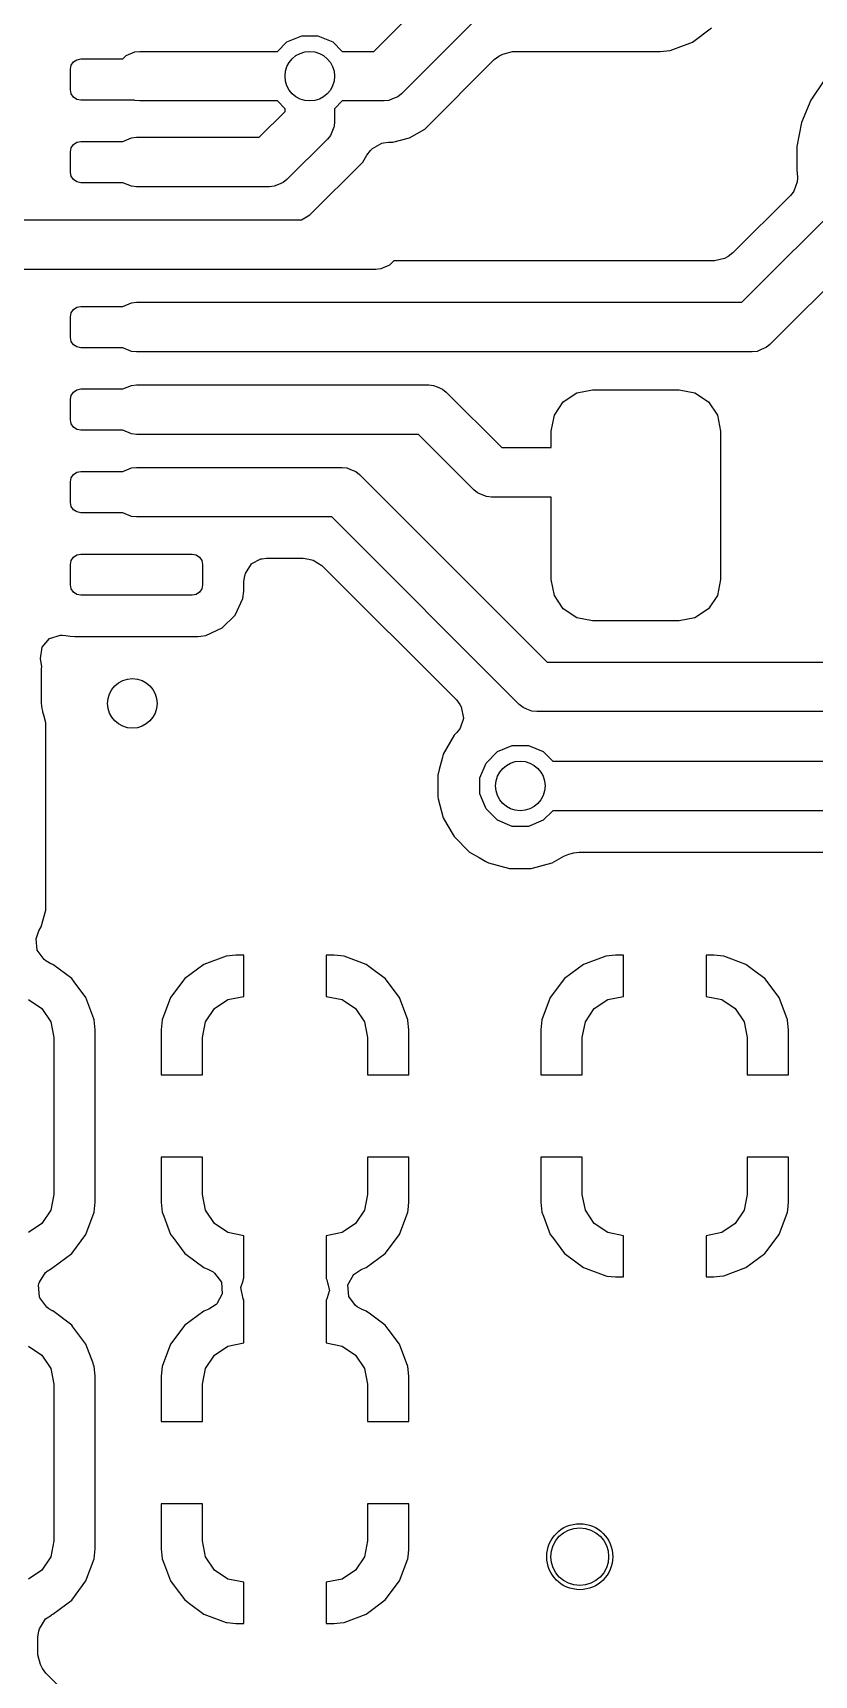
# Model space of a CAD drawing. Header units: inches. Extents: x 0.01 to 5.35, y 0.01 to 3.37.
# Drawn here: x 3.1381 to 3.3244, y 1.2456 to 1.6374 of the extents above; entities that cross this region are included whole.
import ezdxf

# ---------------------------------------------------------------- set-up
doc = ezdxf.new("R2010")
doc.units = ezdxf.units.IN
doc.header["$MEASUREMENT"] = 0
doc.layers.add('BLACK', color=250, linetype='CONTINUOUS')

msp = doc.modelspace()

# ---------------------------------------------------------------- linework, layer by layer
at = {"layer": 'BLACK', "linetype": 'CONTINUOUS'}
for p, q in [((3.21944, 1.63291), (3.23871, 1.65218)), ((3.2464, 1.64317), (3.22607, 1.62283)), ((3.29541, 1.63513), (3.29994, 1.63852)), ((3.19643, 1.63291), (3.1987, 1.63519)), ((3.1987, 1.63519), (3.20225, 1.63666)), ((3.20225, 1.63666), (3.20609, 1.63666)), ((3.20609, 1.63666), (3.20964, 1.63519)), ((3.20964, 1.63519), (3.21192, 1.63291)), ((3.2901, 1.63315), (3.29541, 1.63513)), ((3.14727, 1.62962), (3.14781, 1.63042)), ((3.14781, 1.63042), (3.14861, 1.63095)), ((3.14861, 1.63095), (3.14955, 1.63114)), ((3.14955, 1.63114), (3.15956, 1.63114)), ((3.15956, 1.63114), (3.16034, 1.63192)), ((3.16034, 1.63192), (3.16247, 1.6328)), ((3.16247, 1.6328), (3.16362, 1.63291)), ((3.16362, 1.63291), (3.19643, 1.63291)), ((3.21192, 1.63291), (3.21944, 1.63291)), ((3.23157, 1.61439), (3.24815, 1.63097)), ((3.24815, 1.63097), (3.24926, 1.6318)), ((3.24926, 1.6318), (3.25017, 1.6323)), ((3.25017, 1.6323), (3.25251, 1.63289)), ((3.25251, 1.63289), (3.28775, 1.63289)), ((3.28775, 1.63289), (3.2901, 1.63315)), ((3.28775, 1.63289), (3.28775, 1.63289)), ((3.14709, 1.62868), (3.14727, 1.62962)), ((3.14709, 1.62376), (3.14709, 1.62868)), ((3.32689, 1.62616), (3.32366, 1.62132)), ((3.14727, 1.62282), (3.14709, 1.62376)), ((3.14781, 1.62202), (3.14727, 1.62282)), ((3.14861, 1.62149), (3.14781, 1.62202)), ((3.22517, 1.6221), (3.22392, 1.62158)), ((3.22607, 1.62283), (3.22517, 1.6221)), ((3.14955, 1.6213), (3.14861, 1.62149)), ((3.16227, 1.6213), (3.14955, 1.6213)), ((3.16247, 1.62122), (3.16227, 1.6213)), ((3.16362, 1.6211), (3.16247, 1.62122)), ((3.19643, 1.6211), (3.16362, 1.6211)), ((3.19208, 1.61244), (3.19827, 1.61863)), ((3.19827, 1.61926), (3.19643, 1.6211)), ((3.19827, 1.61863), (3.19827, 1.61926)), ((3.21192, 1.6211), (3.21008, 1.61926)), ((3.21008, 1.61926), (3.21008, 1.61618)), ((3.22189, 1.6211), (3.21192, 1.6211)), ((3.22304, 1.62122), (3.22189, 1.6211)), ((3.22392, 1.62158), (3.22304, 1.62122)), ((3.32366, 1.62132), (3.32143, 1.61594)), ((3.32366, 1.62132), (3.32366, 1.62132)), ((3.32366, 1.62132), (3.32366, 1.62132)), ((3.20989, 1.61486), (3.20908, 1.6129)), ((3.20997, 1.61503), (3.20989, 1.61486)), ((3.21008, 1.61618), (3.20997, 1.61503)), ((3.22798, 1.61231), (3.23157, 1.61439)), ((3.32143, 1.61594), (3.3203, 1.61023)), ((3.32143, 1.61594), (3.32143, 1.61594)), ((3.14727, 1.60994), (3.14781, 1.61074)), ((3.14781, 1.61074), (3.14861, 1.61127)), ((3.14861, 1.61127), (3.14955, 1.61146)), ((3.14955, 1.61146), (3.15958, 1.61146)), ((3.15958, 1.61146), (3.16168, 1.61233)), ((3.16168, 1.61233), (3.16283, 1.61244)), ((3.16283, 1.61244), (3.19208, 1.61244)), ((3.20835, 1.61201), (3.1987, 1.60236)), ((3.20908, 1.6129), (3.20835, 1.61201)), ((3.21916, 1.6098), (3.22138, 1.61101)), ((3.22138, 1.61101), (3.22178, 1.6111)), ((3.22178, 1.6111), (3.22293, 1.61124)), ((3.22293, 1.61124), (3.22397, 1.61124)), ((3.22397, 1.61124), (3.22798, 1.61231)), ((3.22397, 1.61124), (3.22397, 1.61124)), ((3.3203, 1.61023), (3.3203, 1.60441)), ((3.14709, 1.609), (3.14727, 1.60994)), ((3.14709, 1.60407), (3.14709, 1.609)), ((3.20421, 1.59392), (3.21679, 1.6065)), ((3.21679, 1.6065), (3.21777, 1.60819)), ((3.21777, 1.60819), (3.21863, 1.60928)), ((3.21863, 1.60928), (3.21871, 1.60937)), ((3.21871, 1.60937), (3.21916, 1.6098)), ((3.14727, 1.60313), (3.14709, 1.60407)), ((3.14781, 1.60233), (3.14727, 1.60313)), ((3.14861, 1.6018), (3.14781, 1.60233)), ((3.1987, 1.60236), (3.19781, 1.60163)), ((3.3203, 1.60441), (3.32037, 1.60404)), ((3.32037, 1.60404), (3.32044, 1.60265)), ((3.32044, 1.60265), (3.32037, 1.60183)), ((3.14955, 1.60161), (3.14861, 1.6018)), ((3.15958, 1.60161), (3.14955, 1.60161)), ((3.16168, 1.60074), (3.15958, 1.60161)), ((3.16283, 1.60063), (3.16168, 1.60074)), ((3.19453, 1.60063), (3.16283, 1.60063)), ((3.19568, 1.60074), (3.19453, 1.60063)), ((3.19673, 1.60118), (3.19568, 1.60074)), ((3.19781, 1.60163), (3.19673, 1.60118)), ((3.31881, 1.59859), (3.30508, 1.58486)), ((3.31945, 1.59937), (3.31881, 1.59859)), ((3.31959, 1.59959), (3.31945, 1.59937)), ((3.32037, 1.60183), (3.31959, 1.59959)), ((3.30724, 1.57307), (3.3325, 1.59833)), ((3.13232, 1.59276), (3.2022, 1.59276)), ((3.2022, 1.59276), (3.20421, 1.59392)), ((3.34085, 1.58998), (3.31386, 1.56299)), ((3.2242, 1.58293), (3.2232, 1.58194)), ((3.30072, 1.58293), (3.2242, 1.58293)), ((3.30306, 1.58353), (3.30072, 1.58293)), ((3.30397, 1.58403), (3.30306, 1.58353)), ((3.30508, 1.58486), (3.30397, 1.58403)), ((3.21992, 1.58094), (3.13232, 1.58094)), ((3.22107, 1.58106), (3.21992, 1.58094)), ((3.2232, 1.58194), (3.22107, 1.58106)), ((3.14727, 1.57057), (3.14781, 1.57137)), ((3.14781, 1.57137), (3.14861, 1.5719)), ((3.14861, 1.5719), (3.14955, 1.57209)), ((3.14955, 1.57209), (3.15958, 1.57209)), ((3.15958, 1.57209), (3.16168, 1.57296)), ((3.16168, 1.57296), (3.16283, 1.57307)), ((3.16283, 1.57307), (3.30724, 1.57307)), ((3.14709, 1.56963), (3.14727, 1.57057)), ((3.14709, 1.5647), (3.14709, 1.56963)), ((3.14727, 1.56376), (3.14709, 1.5647)), ((3.14781, 1.56296), (3.14727, 1.56376)), ((3.14861, 1.56243), (3.14781, 1.56296)), ((3.14955, 1.56224), (3.14861, 1.56243)), ((3.15958, 1.56224), (3.14955, 1.56224)), ((3.16168, 1.56137), (3.15958, 1.56224)), ((3.16283, 1.56126), (3.16168, 1.56137)), ((3.30969, 1.56126), (3.16283, 1.56126)), ((3.31084, 1.56137), (3.30969, 1.56126)), ((3.31183, 1.56178), (3.31084, 1.56137)), ((3.31297, 1.56226), (3.31183, 1.56178)), ((3.31386, 1.56299), (3.31297, 1.56226)), ((3.14727, 1.55088), (3.14781, 1.55168)), ((3.14781, 1.55168), (3.14861, 1.55221)), ((3.14861, 1.55221), (3.14955, 1.5524)), ((3.14955, 1.5524), (3.15958, 1.5524)), ((3.15958, 1.5524), (3.16168, 1.55327)), ((3.16168, 1.55327), (3.16283, 1.55339)), ((3.16283, 1.55339), (3.23252, 1.55339)), ((3.23252, 1.55339), (3.23367, 1.55327)), ((3.23367, 1.55327), (3.23455, 1.55291)), ((3.23455, 1.55291), (3.2358, 1.55239)), ((3.2358, 1.55239), (3.2367, 1.55166)), ((3.2367, 1.55166), (3.24993, 1.53843)), ((3.26463, 1.54932), (3.26783, 1.55146)), ((3.26783, 1.55146), (3.27159, 1.5522)), ((3.27159, 1.5522), (3.29226, 1.5522)), ((3.29226, 1.5522), (3.29603, 1.55146)), ((3.29603, 1.55146), (3.29922, 1.54932)), ((3.14709, 1.54994), (3.14727, 1.55088)), ((3.14709, 1.54502), (3.14709, 1.54994)), ((3.2625, 1.54613), (3.26463, 1.54932)), ((3.29922, 1.54932), (3.30136, 1.54613)), ((3.14727, 1.54408), (3.14709, 1.54502)), ((3.14781, 1.54328), (3.14727, 1.54408)), ((3.26175, 1.54236), (3.2625, 1.54613)), ((3.30136, 1.54613), (3.30211, 1.54236)), ((3.14861, 1.54275), (3.14781, 1.54328)), ((3.14955, 1.54256), (3.14861, 1.54275)), ((3.15958, 1.54256), (3.14955, 1.54256)), ((3.16168, 1.54169), (3.15958, 1.54256)), ((3.16283, 1.54157), (3.16168, 1.54169)), ((3.23007, 1.54157), (3.16283, 1.54157)), ((3.2433, 1.52834), (3.23007, 1.54157)), ((3.26175, 1.53843), (3.26175, 1.54236)), ((3.30211, 1.54236), (3.30211, 1.50693)), ((3.24993, 1.53843), (3.26175, 1.53843)), ((3.14727, 1.5312), (3.14781, 1.532)), ((3.14781, 1.532), (3.14861, 1.53253)), ((3.14861, 1.53253), (3.14955, 1.53272)), ((3.14955, 1.53272), (3.15958, 1.53272)), ((3.15958, 1.53272), (3.16168, 1.53359)), ((3.16168, 1.53359), (3.16283, 1.5337)), ((3.16283, 1.5337), (3.21185, 1.5337)), ((3.21185, 1.5337), (3.213, 1.53359)), ((3.213, 1.53359), (3.21388, 1.53322)), ((3.21388, 1.53322), (3.21513, 1.53271)), ((3.21513, 1.53271), (3.21603, 1.53197)), ((3.21603, 1.53197), (3.26075, 1.48724)), ((3.14709, 1.53026), (3.14727, 1.5312)), ((3.14709, 1.52533), (3.14709, 1.53026)), ((3.2442, 1.52761), (3.2433, 1.52834)), ((3.14727, 1.52439), (3.14709, 1.52533)), ((3.14781, 1.52359), (3.14727, 1.52439)), ((3.24528, 1.52716), (3.2442, 1.52761)), ((3.24633, 1.52673), (3.24528, 1.52716)), ((3.24748, 1.52661), (3.24633, 1.52673)), ((3.26175, 1.52661), (3.24748, 1.52661)), ((3.26175, 1.50693), (3.26175, 1.52661)), ((3.14861, 1.52306), (3.14781, 1.52359)), ((3.14955, 1.52287), (3.14861, 1.52306)), ((3.15958, 1.52287), (3.14955, 1.52287)), ((3.16168, 1.522), (3.15958, 1.52287)), ((3.16283, 1.52189), (3.16168, 1.522)), ((3.2094, 1.52189), (3.16283, 1.52189)), ((3.25413, 1.47716), (3.2094, 1.52189)), ((3.14727, 1.51151), (3.14781, 1.51231)), ((3.14781, 1.51231), (3.14861, 1.51284)), ((3.14861, 1.51284), (3.14955, 1.51303)), ((3.14955, 1.51303), (3.17612, 1.51303)), ((3.17612, 1.51303), (3.17706, 1.51284)), ((3.17706, 1.51284), (3.17786, 1.51231)), ((3.17786, 1.51231), (3.1784, 1.51151)), ((3.14709, 1.51057), (3.14727, 1.51151)), ((3.14709, 1.50565), (3.14709, 1.51057)), ((3.1784, 1.51151), (3.17858, 1.51057)), ((3.17858, 1.51057), (3.17858, 1.50565)), ((3.18872, 1.50808), (3.18882, 1.50841)), ((3.18882, 1.50841), (3.1903, 1.51072)), ((3.1903, 1.51072), (3.19036, 1.51077)), ((3.19036, 1.51077), (3.19252, 1.51185)), ((3.19252, 1.51185), (3.19281, 1.51192)), ((3.19281, 1.51192), (3.19385, 1.51203)), ((3.19385, 1.51203), (3.2026, 1.51203)), ((3.2026, 1.51203), (3.20397, 1.51183)), ((3.20397, 1.51183), (3.20496, 1.51154)), ((3.20496, 1.51154), (3.20704, 1.51031)), ((3.20704, 1.51031), (3.23912, 1.47823)), ((3.14727, 1.50471), (3.14709, 1.50565)), ((3.14781, 1.50391), (3.14727, 1.50471)), ((3.1784, 1.50471), (3.17786, 1.50391)), ((3.17858, 1.50565), (3.1784, 1.50471)), ((3.18844, 1.50644), (3.18864, 1.50782)), ((3.18844, 1.50421), (3.18844, 1.50644)), ((3.18864, 1.50782), (3.18872, 1.50808)), ((3.2625, 1.50316), (3.26175, 1.50693)), ((3.30211, 1.50693), (3.30136, 1.50316)), ((3.14861, 1.50338), (3.14781, 1.50391)), ((3.14955, 1.50319), (3.14861, 1.50338)), ((3.17612, 1.50319), (3.14955, 1.50319)), ((3.17706, 1.50338), (3.17612, 1.50319)), ((3.17786, 1.50391), (3.17706, 1.50338)), ((3.18637, 1.49847), (3.18821, 1.50241)), ((3.18821, 1.50241), (3.18844, 1.50421)), ((3.26463, 1.49997), (3.2625, 1.50316)), ((3.30136, 1.50316), (3.29922, 1.49997)), ((3.1833, 1.4954), (3.18637, 1.49847)), ((3.26783, 1.49784), (3.26463, 1.49997)), ((3.27159, 1.49709), (3.26783, 1.49784)), ((3.29226, 1.49709), (3.27159, 1.49709)), ((3.29603, 1.49784), (3.29226, 1.49709)), ((3.29922, 1.49997), (3.29603, 1.49784)), ((3.14032, 1.4908), (3.1421, 1.49289)), ((3.1421, 1.49289), (3.14474, 1.49369)), ((3.14474, 1.49369), (3.14513, 1.49369)), ((3.14513, 1.49369), (3.1459, 1.49358)), ((3.1459, 1.49358), (3.14591, 1.49362)), ((3.14591, 1.49362), (3.14705, 1.49347)), ((3.14705, 1.49347), (3.1481, 1.49333)), ((3.1481, 1.49333), (3.17757, 1.49333)), ((3.17757, 1.49333), (3.17816, 1.49341)), ((3.17757, 1.49333), (3.17757, 1.49333)), ((3.17816, 1.49341), (3.17936, 1.49356)), ((3.17936, 1.49356), (3.1833, 1.4954)), ((3.13995, 1.48807), (3.14032, 1.4908)), ((3.14024, 1.48616), (3.13995, 1.48807)), ((3.14017, 1.48576), (3.14024, 1.48616)), ((3.14022, 1.48544), (3.14017, 1.48576)), ((3.14022, 1.47742), (3.14022, 1.48544)), ((3.14022, 1.48544), (3.14022, 1.48544)), ((3.26075, 1.48724), (3.45566, 1.48724)), ((3.14026, 1.47678), (3.14022, 1.47742)), ((3.23912, 1.47823), (3.23995, 1.47712)), ((3.23995, 1.47712), (3.24025, 1.47658)), ((3.25503, 1.47643), (3.25413, 1.47716)), ((3.14034, 1.47615), (3.14026, 1.47678)), ((3.14047, 1.47553), (3.14034, 1.47615)), ((3.14049, 1.47543), (3.14047, 1.47553)), ((3.14052, 1.47532), (3.14049, 1.47543)), ((3.14072, 1.47458), (3.14052, 1.47532)), ((3.1412, 1.47278), (3.14072, 1.47458)), ((3.24083, 1.47382), (3.24006, 1.47153)), ((3.24025, 1.47658), (3.24083, 1.47389)), ((3.24083, 1.47389), (3.24083, 1.47382)), ((3.25596, 1.47604), (3.25503, 1.47643)), ((3.25715, 1.47555), (3.25596, 1.47604)), ((3.25831, 1.47543), (3.25715, 1.47555)), ((3.45811, 1.47543), (3.25831, 1.47543)), ((3.1412, 1.42808), (3.1412, 1.47278)), ((3.2386, 1.46982), (3.23601, 1.46532)), ((3.23924, 1.47046), (3.2386, 1.46982)), ((3.2399, 1.47127), (3.23924, 1.47046)), ((3.24006, 1.47153), (3.2399, 1.47127)), ((3.23601, 1.46532), (3.23572, 1.46425)), ((3.23601, 1.46532), (3.23601, 1.46532)), ((3.24619, 1.46318), (3.2489, 1.4659)), ((3.2489, 1.4659), (3.25245, 1.46737)), ((3.25245, 1.46737), (3.25629, 1.46737)), ((3.25629, 1.46737), (3.25984, 1.4659)), ((3.25984, 1.4659), (3.26212, 1.46362)), ((3.23502, 1.46163), (3.23467, 1.46031)), ((3.23503, 1.46167), (3.23502, 1.46163)), ((3.23572, 1.46425), (3.23503, 1.46167)), ((3.24472, 1.45964), (3.24619, 1.46318)), ((3.26212, 1.46362), (3.46763, 1.46362)), ((3.23467, 1.46031), (3.23467, 1.46031)), ((3.23467, 1.46031), (3.23467, 1.45512)), ((3.24472, 1.4558), (3.24472, 1.45964)), ((3.23467, 1.45512), (3.23479, 1.45467)), ((3.23479, 1.45467), (3.23479, 1.45467)), ((3.23479, 1.45467), (3.23601, 1.45011)), ((3.24619, 1.45225), (3.24472, 1.4558)), ((3.23601, 1.45011), (3.23688, 1.4486)), ((3.2489, 1.44953), (3.24619, 1.45225)), ((3.25245, 1.44806), (3.2489, 1.44953)), ((3.25984, 1.44953), (3.25629, 1.44806)), ((3.26212, 1.45181), (3.25984, 1.44953)), ((3.47008, 1.45181), (3.26212, 1.45181)), ((3.23688, 1.4486), (3.23688, 1.4486)), ((3.23688, 1.4486), (3.2386, 1.44562)), ((3.2386, 1.44562), (3.2386, 1.44562)), ((3.2386, 1.44562), (3.2386, 1.44562)), ((3.2386, 1.44562), (3.24227, 1.44195)), ((3.25629, 1.44806), (3.25245, 1.44806)), ((3.24227, 1.44195), (3.24227, 1.44195)), ((3.24227, 1.44195), (3.24227, 1.44195)), ((3.24227, 1.44195), (3.24455, 1.44063)), ((3.26596, 1.44146), (3.26716, 1.44178)), ((3.26716, 1.44178), (3.26842, 1.44195)), ((3.26842, 1.44195), (3.47215, 1.44195)), ((3.24455, 1.44063), (3.24616, 1.4397)), ((3.24616, 1.4397), (3.24676, 1.43935)), ((3.24676, 1.43935), (3.24676, 1.43935)), ((3.24676, 1.43935), (3.25178, 1.43801)), ((3.25178, 1.43801), (3.25178, 1.43801)), ((3.25178, 1.43801), (3.25696, 1.43801)), ((3.25696, 1.43801), (3.26198, 1.43935)), ((3.25696, 1.43801), (3.25696, 1.43801)), ((3.26198, 1.43935), (3.26362, 1.4403)), ((3.26362, 1.4403), (3.26478, 1.44097)), ((3.26478, 1.44097), (3.26596, 1.44146)), ((3.14013, 1.42407), (3.1412, 1.42808)), ((3.13904, 1.42172), (3.13958, 1.42313)), ((3.13958, 1.42313), (3.14013, 1.42407)), ((3.13893, 1.42124), (3.13904, 1.42172)), ((3.13913, 1.4185), (3.13893, 1.42124)), ((3.14078, 1.4163), (3.13913, 1.4185)), ((3.14122, 1.41597), (3.14078, 1.4163)), ((3.14244, 1.4153), (3.14122, 1.41597)), ((3.14285, 1.41515), (3.14244, 1.4153)), ((3.14738, 1.41175), (3.14285, 1.41515)), ((3.14285, 1.41515), (3.14285, 1.41515)), ((3.14285, 1.41515), (3.14285, 1.41515)), ((3.14285, 1.41515), (3.14285, 1.41515)), ((3.14285, 1.41515), (3.14285, 1.41515)), ((3.17889, 1.41513), (3.17436, 1.41174)), ((3.1842, 1.41711), (3.17889, 1.41513)), ((3.17889, 1.41513), (3.17889, 1.41513)), ((3.18654, 1.41736), (3.1842, 1.41711)), ((3.1842, 1.41711), (3.1842, 1.41711)), ((3.18843, 1.41736), (3.18654, 1.41736)), ((3.18843, 1.40752), (3.18843, 1.41736)), ((3.20999, 1.41736), (3.20811, 1.41736)), ((3.20811, 1.41736), (3.20811, 1.40752)), ((3.21234, 1.41711), (3.20999, 1.41736)), ((3.20999, 1.41736), (3.20999, 1.41736)), ((3.21764, 1.41513), (3.21234, 1.41711)), ((3.21234, 1.41711), (3.21234, 1.41711)), ((3.21984, 1.41348), (3.21764, 1.41513)), ((3.21764, 1.41513), (3.21764, 1.41513)), ((3.21764, 1.41513), (3.21764, 1.41513)), ((3.26945, 1.41513), (3.26491, 1.41174)), ((3.27475, 1.41711), (3.26945, 1.41513)), ((3.26945, 1.41513), (3.26945, 1.41513)), ((3.27709, 1.41736), (3.27475, 1.41711)), ((3.27475, 1.41711), (3.27475, 1.41711)), ((3.27898, 1.41736), (3.27709, 1.41736)), ((3.27898, 1.40752), (3.27898, 1.41736)), ((3.30055, 1.41736), (3.29866, 1.41736)), ((3.29866, 1.41736), (3.29866, 1.40752)), ((3.30289, 1.41711), (3.30055, 1.41736)), ((3.30055, 1.41736), (3.30055, 1.41736)), ((3.30484, 1.41638), (3.30289, 1.41711)), ((3.30289, 1.41711), (3.30289, 1.41711)), ((3.30819, 1.41513), (3.30484, 1.41638)), ((3.31039, 1.41348), (3.30819, 1.41513)), ((3.30819, 1.41513), (3.30819, 1.41513)), ((3.14796, 1.41099), (3.14738, 1.41175)), ((3.14738, 1.41175), (3.14738, 1.41175)), ((3.14738, 1.41175), (3.14738, 1.41175)), ((3.15078, 1.40722), (3.14796, 1.41099)), ((3.17436, 1.41174), (3.17097, 1.40721)), ((3.17436, 1.41174), (3.17436, 1.41174)), ((3.22217, 1.41174), (3.21984, 1.41348)), ((3.22556, 1.40721), (3.22217, 1.41174)), ((3.22217, 1.41174), (3.22217, 1.41174)), ((3.22217, 1.41174), (3.22217, 1.41174)), ((3.26491, 1.41174), (3.26152, 1.40721)), ((3.26491, 1.41174), (3.26491, 1.41174)), ((3.31272, 1.41174), (3.31039, 1.41348)), ((3.31612, 1.40721), (3.31272, 1.41174)), ((3.31272, 1.41174), (3.31272, 1.41174)), ((3.31272, 1.41174), (3.31272, 1.41174)), ((3.13707, 1.40677), (3.14027, 1.40464)), ((3.15267, 1.40216), (3.15078, 1.40722)), ((3.15078, 1.40722), (3.15078, 1.40722)), ((3.17097, 1.40721), (3.16899, 1.4019)), ((3.17097, 1.40721), (3.17097, 1.40721)), ((3.18147, 1.40464), (3.18466, 1.40677)), ((3.18466, 1.40677), (3.18843, 1.40752)), ((3.20811, 1.40752), (3.21188, 1.40677)), ((3.21188, 1.40677), (3.21507, 1.40464)), ((3.22557, 1.40721), (3.22556, 1.40721)), ((3.22754, 1.4019), (3.22557, 1.40721)), ((3.26152, 1.40721), (3.25954, 1.4019)), ((3.26152, 1.40721), (3.26152, 1.40721)), ((3.27202, 1.40464), (3.27521, 1.40677)), ((3.27521, 1.40677), (3.27898, 1.40752)), ((3.29866, 1.40752), (3.30243, 1.40677)), ((3.30243, 1.40677), (3.30562, 1.40464)), ((3.31809, 1.4019), (3.31612, 1.40721)), ((3.31612, 1.40721), (3.31612, 1.40721)), ((3.14027, 1.40464), (3.1424, 1.40144)), ((3.17933, 1.40144), (3.18147, 1.40464)), ((3.21507, 1.40464), (3.2172, 1.40144)), ((3.26988, 1.40144), (3.27202, 1.40464)), ((3.30562, 1.40464), (3.30775, 1.40144)), ((3.1424, 1.40144), (3.14315, 1.39768)), ((3.15276, 1.40191), (3.15267, 1.40216)), ((3.15301, 1.39956), (3.15276, 1.40191)), ((3.15301, 1.37913), (3.15301, 1.39956)), ((3.15301, 1.39956), (3.15301, 1.39956)), ((3.15301, 1.39956), (3.15301, 1.39956)), ((3.15301, 1.39956), (3.15301, 1.39956)), ((3.16899, 1.4019), (3.16874, 1.39956)), ((3.16874, 1.39956), (3.16874, 1.38882)), ((3.16874, 1.39956), (3.16874, 1.39956)), ((3.16899, 1.4019), (3.16899, 1.4019)), ((3.17858, 1.39768), (3.17933, 1.40144)), ((3.2172, 1.40144), (3.21795, 1.39768)), ((3.22756, 1.40176), (3.22754, 1.4019)), ((3.22754, 1.4019), (3.22754, 1.4019)), ((3.2278, 1.39956), (3.22756, 1.40176)), ((3.2278, 1.38882), (3.2278, 1.39956)), ((3.2278, 1.39956), (3.2278, 1.39956)), ((3.2278, 1.39956), (3.2278, 1.39956)), ((3.25954, 1.4019), (3.25929, 1.39956)), ((3.25929, 1.39956), (3.25929, 1.38882)), ((3.25929, 1.39956), (3.25929, 1.39956)), ((3.25954, 1.4019), (3.25954, 1.4019)), ((3.26913, 1.39768), (3.26988, 1.40144)), ((3.30775, 1.40144), (3.3085, 1.39768)), ((3.31811, 1.40176), (3.31809, 1.4019)), ((3.31809, 1.4019), (3.31809, 1.4019)), ((3.31835, 1.39956), (3.31811, 1.40176)), ((3.31835, 1.38882), (3.31835, 1.39956)), ((3.31835, 1.39956), (3.31835, 1.39956)), ((3.14315, 1.39768), (3.14315, 1.36028)), ((3.17858, 1.38882), (3.17858, 1.39768)), ((3.21795, 1.39768), (3.21795, 1.38882)), ((3.26913, 1.38882), (3.26913, 1.39768)), ((3.3085, 1.39768), (3.3085, 1.38882)), ((3.16874, 1.38882), (3.17858, 1.38882)), ((3.21795, 1.38882), (3.2278, 1.38882)), ((3.25929, 1.38882), (3.26913, 1.38882)), ((3.3085, 1.38882), (3.31835, 1.38882)), ((3.15301, 1.35839), (3.15301, 1.37913)), ((3.17858, 1.36913), (3.16874, 1.36913)), ((3.16874, 1.36913), (3.16874, 1.35839)), ((3.17858, 1.36028), (3.17858, 1.36913)), ((3.2278, 1.36913), (3.21795, 1.36913)), ((3.21795, 1.36913), (3.21795, 1.36028)), ((3.2278, 1.35839), (3.2278, 1.36913)), ((3.26913, 1.36913), (3.25929, 1.36913)), ((3.25929, 1.36913), (3.25929, 1.35839)), ((3.26913, 1.36028), (3.26913, 1.36913)), ((3.31835, 1.36913), (3.3085, 1.36913)), ((3.3085, 1.36913), (3.3085, 1.36028)), ((3.31835, 1.35839), (3.31835, 1.36913)), ((3.14315, 1.36028), (3.1424, 1.35651)), ((3.17933, 1.35651), (3.17858, 1.36028)), ((3.21795, 1.36028), (3.2172, 1.35651)), ((3.26988, 1.35651), (3.26913, 1.36028)), ((3.3085, 1.36028), (3.30775, 1.35651)), ((3.1424, 1.35651), (3.14027, 1.35332)), ((3.15078, 1.35074), (3.15276, 1.35604)), ((3.15276, 1.35604), (3.15301, 1.35839)), ((3.15301, 1.35839), (3.15301, 1.35839)), ((3.16874, 1.35839), (3.16899, 1.35605)), ((3.16899, 1.35605), (3.16899, 1.35605)), ((3.16899, 1.35605), (3.16935, 1.35509)), ((3.18147, 1.35332), (3.17933, 1.35651)), ((3.2172, 1.35651), (3.21507, 1.35332)), ((3.22557, 1.35074), (3.22754, 1.35605)), ((3.22754, 1.35605), (3.2276, 1.35659)), ((3.22754, 1.35605), (3.22754, 1.35605)), ((3.2276, 1.35659), (3.2278, 1.35839)), ((3.2278, 1.35839), (3.2278, 1.35839)), ((3.2278, 1.35839), (3.2278, 1.35839)), ((3.25929, 1.35839), (3.25954, 1.35605)), ((3.25954, 1.35605), (3.25954, 1.35605)), ((3.25954, 1.35605), (3.2599, 1.35509)), ((3.27202, 1.35332), (3.26988, 1.35651)), ((3.30775, 1.35651), (3.30562, 1.35332)), ((3.31612, 1.35074), (3.31809, 1.35605)), ((3.31809, 1.35605), (3.31815, 1.35659)), ((3.31809, 1.35605), (3.31809, 1.35605)), ((3.31815, 1.35659), (3.31835, 1.35839)), ((3.31835, 1.35839), (3.31835, 1.35839)), ((3.14027, 1.35332), (3.13707, 1.35118)), ((3.16935, 1.35509), (3.17097, 1.35074)), ((3.18466, 1.35118), (3.18147, 1.35332)), ((3.21507, 1.35332), (3.21188, 1.35118)), ((3.2599, 1.35509), (3.26152, 1.35074)), ((3.27521, 1.35118), (3.27202, 1.35332)), ((3.30562, 1.35332), (3.30243, 1.35118)), ((3.14738, 1.3462), (3.15078, 1.35074)), ((3.17097, 1.35074), (3.17097, 1.35074)), ((3.17097, 1.35074), (3.17147, 1.35007)), ((3.17147, 1.35007), (3.17436, 1.34621)), ((3.18843, 1.35043), (3.18466, 1.35118)), ((3.18843, 1.34031), (3.18843, 1.35043)), ((3.21188, 1.35118), (3.20811, 1.35043)), ((3.20811, 1.35043), (3.20811, 1.34018)), ((3.22217, 1.34621), (3.22556, 1.35074)), ((3.22556, 1.35074), (3.22557, 1.35074)), ((3.26152, 1.35074), (3.26152, 1.35074)), ((3.26152, 1.35074), (3.26202, 1.35007)), ((3.26202, 1.35007), (3.26491, 1.34621)), ((3.27898, 1.35043), (3.27521, 1.35118)), ((3.27898, 1.34059), (3.27898, 1.35043)), ((3.30243, 1.35118), (3.29866, 1.35043)), ((3.29866, 1.35043), (3.29866, 1.34059)), ((3.31272, 1.34621), (3.31612, 1.35074)), ((3.31612, 1.35074), (3.31612, 1.35074)), ((3.14285, 1.3428), (3.14738, 1.3462)), ((3.17436, 1.34621), (3.17436, 1.34621)), ((3.17436, 1.34621), (3.17491, 1.3458)), ((3.17491, 1.3458), (3.17889, 1.34282)), ((3.21764, 1.34282), (3.22217, 1.34621)), ((3.22217, 1.34621), (3.22217, 1.34621)), ((3.26491, 1.34621), (3.26491, 1.34621)), ((3.26491, 1.34621), (3.26546, 1.3458)), ((3.26546, 1.3458), (3.26945, 1.34282)), ((3.30819, 1.34282), (3.31272, 1.34621)), ((3.31272, 1.34621), (3.31272, 1.34621)), ((3.13968, 1.33936), (3.14117, 1.34167)), ((3.14117, 1.34167), (3.14134, 1.34182)), ((3.14134, 1.34182), (3.14153, 1.34198)), ((3.14153, 1.34198), (3.14256, 1.3426)), ((3.14254, 1.34264), (3.14285, 1.3428)), ((3.14256, 1.3426), (3.14254, 1.34264)), ((3.14285, 1.3428), (3.14285, 1.3428)), ((3.17889, 1.34282), (3.17889, 1.34282)), ((3.17889, 1.34282), (3.17889, 1.34282)), ((3.17889, 1.34282), (3.17987, 1.34246)), ((3.17987, 1.34246), (3.18109, 1.34179)), ((3.18109, 1.34179), (3.18144, 1.34152)), ((3.18144, 1.34152), (3.18309, 1.33932)), ((3.18824, 1.33969), (3.18838, 1.34018)), ((3.18838, 1.34018), (3.18843, 1.34031)), ((3.20811, 1.34018), (3.20824, 1.33993)), ((3.20824, 1.33993), (3.20883, 1.33725)), ((3.21325, 1.3387), (3.21456, 1.34111)), ((3.21456, 1.34111), (3.21462, 1.34117)), ((3.21462, 1.34117), (3.21471, 1.34126)), ((3.21471, 1.34126), (3.21645, 1.34238)), ((3.21645, 1.34238), (3.21764, 1.34282)), ((3.21764, 1.34282), (3.21764, 1.34282)), ((3.26945, 1.34282), (3.26945, 1.34282)), ((3.26945, 1.34282), (3.27475, 1.34084)), ((3.27475, 1.34084), (3.27475, 1.34084)), ((3.27475, 1.34084), (3.27502, 1.34081)), ((3.27502, 1.34081), (3.27709, 1.34059)), ((3.27709, 1.34059), (3.27709, 1.34059)), ((3.27709, 1.34059), (3.27709, 1.34059)), ((3.27709, 1.34059), (3.27898, 1.34059)), ((3.29866, 1.34059), (3.30054, 1.34059)), ((3.30054, 1.34059), (3.30054, 1.34059)), ((3.30054, 1.34059), (3.30055, 1.34059)), ((3.30055, 1.34059), (3.30195, 1.34074)), ((3.30195, 1.34074), (3.30289, 1.34084)), ((3.30289, 1.34084), (3.30819, 1.34282)), ((3.30289, 1.34084), (3.30289, 1.34084)), ((3.30819, 1.34282), (3.30819, 1.34282)), ((3.13948, 1.33863), (3.13957, 1.33897)), ((3.13968, 1.33588), (3.13948, 1.33863)), ((3.13957, 1.33897), (3.13968, 1.33936)), ((3.13978, 1.3356), (3.13968, 1.33588)), ((3.18329, 1.33658), (3.18197, 1.33416)), ((3.18309, 1.33932), (3.18329, 1.33658)), ((3.18771, 1.3381), (3.18824, 1.33969)), ((3.18771, 1.33803), (3.18771, 1.3381)), ((3.18829, 1.33534), (3.18771, 1.33803)), ((3.20882, 1.33717), (3.20829, 1.33559)), ((3.20883, 1.33725), (3.20882, 1.33717)), ((3.21344, 1.33595), (3.21325, 1.3387)), ((3.21509, 1.33375), (3.21344, 1.33595)), ((3.14143, 1.3334), (3.13978, 1.3356)), ((3.14196, 1.333), (3.14143, 1.3334)), ((3.14266, 1.33259), (3.14196, 1.333)), ((3.14274, 1.33254), (3.14266, 1.33259)), ((3.14266, 1.33259), (3.14266, 1.33259)), ((3.14273, 1.33253), (3.14274, 1.33254)), ((3.14285, 1.33247), (3.14273, 1.33253)), ((3.14738, 1.32908), (3.14285, 1.33247)), ((3.14285, 1.33247), (3.14285, 1.33247)), ((3.14285, 1.33247), (3.14285, 1.33247)), ((3.17889, 1.33245), (3.17436, 1.32906)), ((3.18008, 1.3329), (3.17889, 1.33245)), ((3.17889, 1.33245), (3.17889, 1.33245)), ((3.18183, 1.33402), (3.18008, 1.3329)), ((3.18197, 1.33416), (3.18183, 1.33402)), ((3.18843, 1.3351), (3.18829, 1.33534)), ((3.18843, 1.32484), (3.18843, 1.3351)), ((3.20829, 1.33559), (3.20811, 1.33496)), ((3.20811, 1.33496), (3.20811, 1.32484)), ((3.21545, 1.33348), (3.21509, 1.33375)), ((3.21667, 1.33282), (3.21545, 1.33348)), ((3.21764, 1.33245), (3.21667, 1.33282)), ((3.21863, 1.33171), (3.21764, 1.33245)), ((3.21764, 1.33245), (3.21764, 1.33245)), ((3.21764, 1.33245), (3.21764, 1.33245)), ((3.14765, 1.32872), (3.14738, 1.32908)), ((3.14738, 1.32908), (3.14738, 1.32908)), ((3.14738, 1.32908), (3.14738, 1.32908)), ((3.15078, 1.32454), (3.14765, 1.32872)), ((3.17436, 1.32906), (3.17097, 1.32453)), ((3.17436, 1.32906), (3.17436, 1.32906)), ((3.22217, 1.32906), (3.21863, 1.33171)), ((3.22289, 1.3281), (3.22217, 1.32906)), ((3.22217, 1.32906), (3.22217, 1.32906)), ((3.22556, 1.32453), (3.22289, 1.3281)), ((3.15248, 1.31998), (3.15078, 1.32454)), ((3.15078, 1.32454), (3.15078, 1.32454)), ((3.15078, 1.32454), (3.15078, 1.32454)), ((3.15078, 1.32454), (3.15078, 1.32454)), ((3.17097, 1.32453), (3.16899, 1.31923)), ((3.17097, 1.32453), (3.17097, 1.32453)), ((3.18466, 1.32409), (3.18843, 1.32484)), ((3.20811, 1.32484), (3.21188, 1.32409)), ((3.22557, 1.32453), (3.22556, 1.32453)), ((3.22754, 1.31923), (3.22557, 1.32453)), ((3.13707, 1.32409), (3.14027, 1.32196)), ((3.14027, 1.32196), (3.1424, 1.31877)), ((3.17933, 1.31877), (3.18147, 1.32196)), ((3.18147, 1.32196), (3.18466, 1.32409)), ((3.21188, 1.32409), (3.21507, 1.32196)), ((3.21507, 1.32196), (3.2172, 1.31877)), ((3.1424, 1.31877), (3.14315, 1.315)), ((3.15262, 1.3196), (3.15248, 1.31998)), ((3.15276, 1.31923), (3.15262, 1.3196)), ((3.153, 1.31703), (3.15276, 1.31923)), ((3.15276, 1.31923), (3.15276, 1.31923)), ((3.15276, 1.31923), (3.15276, 1.31923)), ((3.15301, 1.31696), (3.153, 1.31703)), ((3.15301, 1.31688), (3.15301, 1.31696)), ((3.15301, 1.29743), (3.15301, 1.31688)), ((3.15301, 1.31688), (3.15301, 1.31688)), ((3.16899, 1.31923), (3.16874, 1.31688)), ((3.16874, 1.31688), (3.16874, 1.31688)), ((3.16874, 1.31688), (3.16874, 1.31688)), ((3.16874, 1.31688), (3.16874, 1.30614)), ((3.16899, 1.31923), (3.16899, 1.31923)), ((3.17858, 1.315), (3.17933, 1.31877)), ((3.2172, 1.31877), (3.21795, 1.315)), ((3.22779, 1.31695), (3.22754, 1.31923)), ((3.22754, 1.31923), (3.22754, 1.31923)), ((3.2278, 1.31688), (3.22779, 1.31695)), ((3.2278, 1.30614), (3.2278, 1.31688)), ((3.14315, 1.315), (3.14315, 1.2776)), ((3.17858, 1.30614), (3.17858, 1.315)), ((3.21795, 1.315), (3.21795, 1.30614)), ((3.16874, 1.30614), (3.17858, 1.30614)), ((3.21795, 1.30614), (3.2278, 1.30614)), ((3.15301, 1.27571), (3.15301, 1.29743)), ((3.17858, 1.28646), (3.16874, 1.28646)), ((3.16874, 1.28646), (3.16874, 1.27571)), ((3.17858, 1.2776), (3.17858, 1.28646)), ((3.2278, 1.28646), (3.21795, 1.28646)), ((3.21795, 1.28646), (3.21795, 1.2776)), ((3.2278, 1.27572), (3.2278, 1.28646)), ((3.14315, 1.2776), (3.1424, 1.27383)), ((3.17933, 1.27383), (3.17858, 1.2776)), ((3.21795, 1.2776), (3.2172, 1.27383)), ((3.1424, 1.27383), (3.14027, 1.27064)), ((3.15078, 1.26806), (3.15276, 1.27337)), ((3.15276, 1.27337), (3.15301, 1.27571)), ((3.15301, 1.27571), (3.15301, 1.27571)), ((3.16874, 1.27571), (3.16899, 1.27337)), ((3.16899, 1.27337), (3.16899, 1.27337)), ((3.16899, 1.27337), (3.16954, 1.27189)), ((3.18147, 1.27064), (3.17933, 1.27383)), ((3.2172, 1.27383), (3.21507, 1.27064)), ((3.22557, 1.26807), (3.22754, 1.27337)), ((3.22754, 1.27337), (3.22767, 1.27455)), ((3.22754, 1.27337), (3.22754, 1.27337)), ((3.22767, 1.27455), (3.2278, 1.27571)), ((3.2278, 1.27571), (3.2278, 1.27572)), ((3.14027, 1.27064), (3.13707, 1.26851)), ((3.16954, 1.27189), (3.17097, 1.26807)), ((3.18466, 1.26851), (3.18147, 1.27064)), ((3.21507, 1.27064), (3.21188, 1.26851)), ((3.14738, 1.26352), (3.15078, 1.26806)), ((3.17097, 1.26807), (3.17097, 1.26807)), ((3.17097, 1.26807), (3.17207, 1.2666)), ((3.17207, 1.2666), (3.17436, 1.26354)), ((3.18843, 1.26776), (3.18466, 1.26851)), ((3.18843, 1.25791), (3.18843, 1.26776)), ((3.21188, 1.26851), (3.20811, 1.26776)), ((3.20811, 1.26776), (3.20811, 1.25791)), ((3.22217, 1.26354), (3.22556, 1.26807)), ((3.22556, 1.26807), (3.22557, 1.26807)), ((3.14285, 1.26013), (3.14738, 1.26352)), ((3.17436, 1.26354), (3.17436, 1.26354)), ((3.17436, 1.26354), (3.1755, 1.26268)), ((3.1755, 1.26268), (3.17889, 1.26014)), ((3.21764, 1.26014), (3.22217, 1.26354)), ((3.22217, 1.26354), (3.22217, 1.26354)), ((3.13968, 1.25668), (3.14117, 1.259)), ((3.14117, 1.259), (3.14153, 1.2593)), ((3.14153, 1.2593), (3.14256, 1.25992)), ((3.14254, 1.25996), (3.14285, 1.26013)), ((3.14256, 1.25992), (3.14254, 1.25996)), ((3.14285, 1.26013), (3.14285, 1.26013)), ((3.17889, 1.26014), (3.17889, 1.26014)), ((3.17889, 1.26014), (3.1842, 1.25817)), ((3.1842, 1.25817), (3.1842, 1.25817)), ((3.1842, 1.25817), (3.18447, 1.25814)), ((3.18447, 1.25814), (3.18654, 1.25791)), ((3.18654, 1.25791), (3.18654, 1.25791)), ((3.18654, 1.25791), (3.18654, 1.25791)), ((3.18654, 1.25791), (3.18843, 1.25791)), ((3.20811, 1.25791), (3.20999, 1.25791)), ((3.20999, 1.25791), (3.2114, 1.25806)), ((3.20999, 1.25791), (3.20999, 1.25791)), ((3.20999, 1.25791), (3.20999, 1.25791)), ((3.2114, 1.25806), (3.21234, 1.25817)), ((3.21234, 1.25817), (3.21764, 1.26014)), ((3.21234, 1.25817), (3.21234, 1.25817)), ((3.21764, 1.26014), (3.21764, 1.26014)), ((3.13931, 1.25472), (3.13951, 1.25609)), ((3.13931, 1.25046), (3.13931, 1.25472)), ((3.13951, 1.25609), (3.13968, 1.25668)), ((3.13991, 1.24812), (3.13931, 1.25046)), ((3.1404, 1.24721), (3.13991, 1.24812)), ((3.14124, 1.2461), (3.1404, 1.24721)), ((3.16016, 1.22717), (3.14124, 1.2461))]:
    msp.add_line(p, q, dxfattribs=at)
at = {"layer": 'BLACK'}
for centre, radius in [((3.20417, 1.62701), 0.00591), ((3.16185, 1.4774), 0.00591), ((3.25437, 1.45772), 0.00591), ((3.26854, 1.27386), 0.00787)]:
    msp.add_circle(centre, radius, dxfattribs=at)
at = {"layer": 'WHITE'}
for centre, radius in [((3.20417, 1.62701), 0.00591), ((3.16185, 1.4774), 0.00591), ((3.25437, 1.45772), 0.00591), ((3.26854, 1.27386), 0.00689)]:
    msp.add_circle(centre, radius, dxfattribs=at)

doc.saveas('drawing.dxf')
